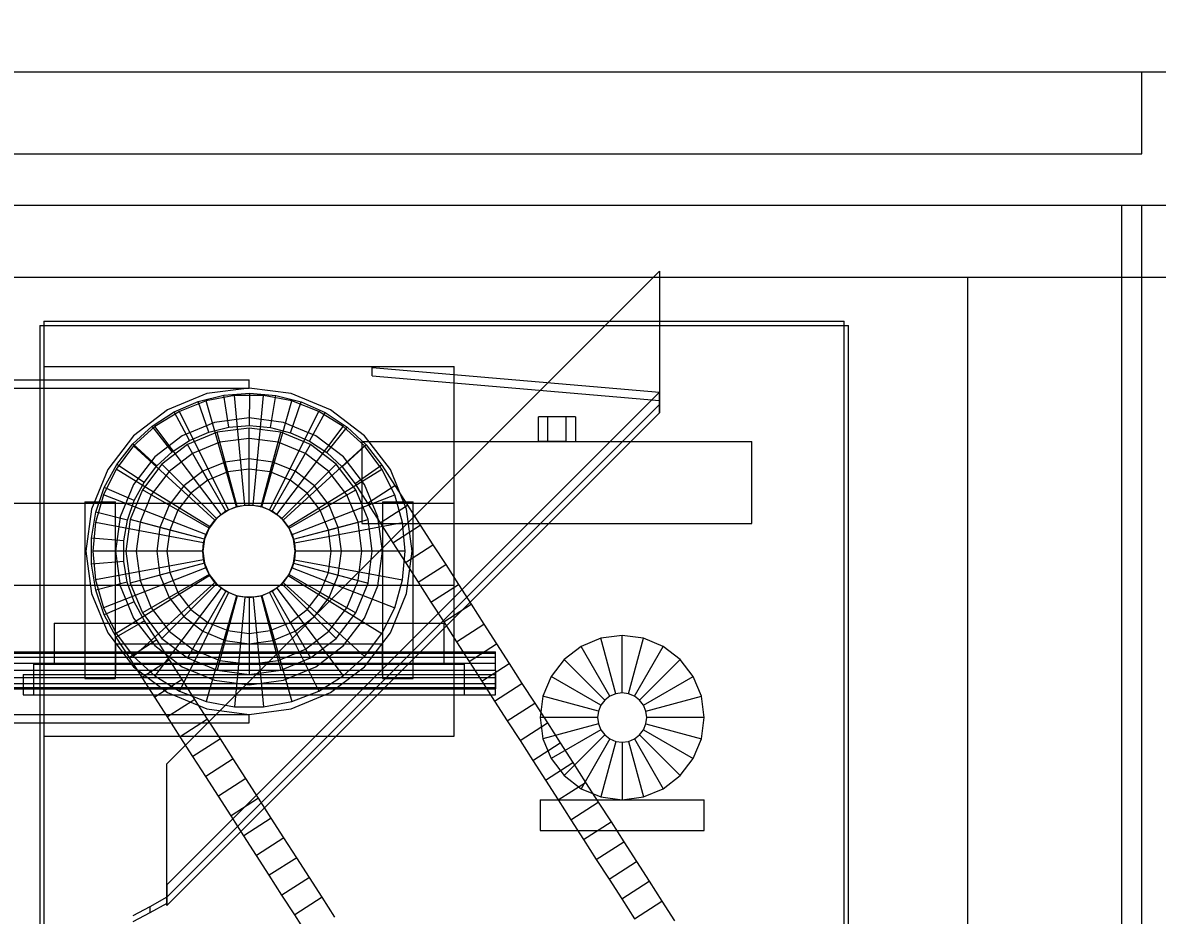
# Model space of a CAD drawing. Header units: millimetres. Extents: x -191664 to 191490, y -197311 to 10263.
# Drawn here: x 20544 to 21097, y -123611 to -123176 of the extents above; entities that cross this region are included whole.
import ezdxf

# ---------------------------------------------------------------- set-up
doc = ezdxf.new("R2010")
doc.units = ezdxf.units.MM
doc.layers.add('DET_secador_lateral', color=7, linetype='Continuous', lineweight=0)
doc.layers.add('R15_COTAS_TRANSPORTE_P', color=1, linetype='Continuous', lineweight=0)
doc.dimstyles.new('PLANTA_20', dxfattribs={"dimtxt": 50, "dimasz": 30, "dimexe": 30, "dimexo": 16, "dimgap": 20, "dimtad": 1, "dimtih": 1, "dimtoh": 1, "dimdec": 1, "dimzin": 0, "dimdsep": 46, "dimcen": 0.09, "dimadec": 0, "dimazin": 0, "dimtfac": 1, "dimtdec": 4, "dimtofl": 0, "dimtmove": 0, "dimatfit": 3, "dimfxl": 1, "dimtolj": 1, "dimtzin": 0, "dimarcsym": 0})

# ---------------------------------------------------------------- blocks, each defined once
blk = doc.blocks.new('*D133')
at = {"layer": 'Defpoints', "color": 0, "transparency": 16777216}
for p in [(439.69, -194147.98), (217.89, -194406.09), (-500, -194490), (-500, -194490), (500, -194490)]:
    blk.add_point(p, dxfattribs=at)
at = {"layer": 'R15_COTAS_TRANSPORTE_P', "color": 0, "lineweight": -2, "transparency": 16777216}
blk.add_arc((-500, -194490), 722.77, 2.37834, 17.62166, dxfattribs=at)
at = {"layer": 'R15_COTAS_TRANSPORTE_P', "color": 0, "transparency": 16777216}
for points in [[(184.12, -194272.81), (193.59, -194269.58), (179.18, -194242.8)], [(227.15, -194459.9), (217.15, -194460.11), (222.77, -194490)]]:
    blk.add_solid(points, dxfattribs=at)

msp = doc.modelspace()

# ---------------------------------------------------------------- linework, layer by layer
at = {"layer": 'DET_secador_lateral', "color": 251, "true_color": 0x536a64}
for p, q in [((1104.71, -123200), (21104.71, -123200)), ((1104.71, -123300), (21104.71, -123300)), ((21004.71, -123300), (21104.71, -123300)), ((21004.71, -123300), (21004.71, -125550))]:
    msp.add_line(p, q, dxfattribs=at)
at = {"layer": 'DET_secador_lateral', "color": 9, "true_color": 0xb8c6c1}
for p, q in [((19453.05, -123200), (21089.71, -123200)), ((21089.71, -123240), (21089.71, -123200)), ((19453.05, -123240), (21089.71, -123240)), ((21079.71, -123265), (21104.71, -123265)), ((21079.71, -123265), (21079.71, -125025))]:
    msp.add_line(p, q, dxfattribs=at)
at = {"layer": 'DET_secador_lateral', "color": 254, "true_color": 0xd8e0dc}
for p in [(19453.05, -123265), (21089.71, -125535)]:
    msp.add_line(p, (21089.71, -123265), dxfattribs=at)
at = {"layer": 'DET_secador_lateral', "color": 253, "true_color": 0xa8b3b5}
for p, q in [((20614.71, -123537), (20854.71, -123297)), ((20854.71, -123297), (20854.71, -123366)), ((20714.71, -123344), (20854.71, -123356)), ((20714.71, -123348), (20714.71, -123344)), ((20714.71, -123348), (20854.71, -123360)), ((20854.71, -123356), (20854.71, -123360)), ((20854.71, -123362), (20614.71, -123602)), ((20854.71, -123366), (20854.71, -123362)), ((20854.71, -123366), (20614.71, -123606)), ((20614.71, -123606), (20614.71, -123537)), ((20614.71, -123602), (20614.71, -123606))]:
    msp.add_line(p, q, dxfattribs=at)
at = {"layer": 'DET_secador_lateral', "color": 55, "true_color": 0xb9a24b}
for p, q in [((20552.71, -123323.5), (20554.71, -123323.5)), ((20552.71, -123323.5), (20552.71, -123823.5)), ((20554.71, -123321.5), (20944.71, -123321.5)), ((20554.71, -123321.5), (20554.71, -123323.5)), ((20944.71, -123323.5), (20944.71, -123321.5)), ((20944.71, -123323.5), (20946.71, -123323.5)), ((20946.71, -123823.5), (20946.71, -123323.5))]:
    msp.add_line(p, q, dxfattribs=at)
at = {"layer": 'DET_secador_lateral', "color": 43, "true_color": 0xc7ad4e}
for p, q in [((20554.71, -123323.5), (20944.71, -123323.5)), ((20554.71, -123323.5), (20554.71, -123823.5)), ((20944.71, -123823.5), (20944.71, -123323.5))]:
    msp.add_line(p, q, dxfattribs=at)
at = {"layer": 'DET_secador_lateral', "color": 33, "true_color": 0xb7a252}
for p, q in [((20554.71, -123343.5), (20754.71, -123343.5)), ((20554.71, -123343.5), (20554.71, -123523.5)), ((20754.71, -123523.5), (20754.71, -123343.5)), ((20554.71, -123523.5), (20754.71, -123523.5))]:
    msp.add_line(p, q, dxfattribs=at)
at = {"layer": 'DET_secador_lateral', "color": 8, "true_color": 0x727f77}
for p, q in [((1554.71, -123350), (20654.71, -123350)), ((20654.71, -123354), (20654.71, -123350)), ((1554.71, -123354), (20654.71, -123354))]:
    msp.add_line(p, q, dxfattribs=at)
at = {"layer": 'DET_secador_lateral', "color": 254, "true_color": 0xd2d7cc}
for p, q in [((20854.71, -123356), (20614.71, -123596)), ((20854.71, -123362), (20854.71, -123356)), ((20614.71, -123596), (20614.71, -123602))]:
    msp.add_line(p, q, dxfattribs=at)
at = {"layer": 'DET_secador_lateral', "color": 253, "true_color": 0xa4b0b5}
for p, q in [((20634.14, -123356.71), (20614.96, -123364.65)), ((20654.71, -123354), (20634.14, -123356.71)), ((20675.29, -123356.71), (20654.71, -123354)), ((20694.46, -123364.65), (20675.29, -123356.71)), ((20614.96, -123364.65), (20598.5, -123377.29)), ((20710.93, -123377.29), (20694.46, -123364.65)), ((20598.5, -123377.29), (20585.86, -123393.75)), ((20654.71, -123378.5), (20640.48, -123380.37)), ((20668.95, -123380.37), (20654.71, -123378.5)), ((20723.56, -123393.75), (20710.93, -123377.29)), ((20640.48, -123380.37), (20627.21, -123385.87)), ((20682.21, -123385.87), (20668.95, -123380.37)), ((20627.21, -123385.87), (20615.82, -123394.61)), ((20693.6, -123394.61), (20682.21, -123385.87)), ((20585.86, -123393.75), (20577.92, -123412.92)), ((20615.82, -123394.61), (20607.08, -123406)), ((20644.36, -123394.86), (20634.71, -123398.86)), ((20654.71, -123393.5), (20644.36, -123394.86)), ((20665.06, -123394.86), (20654.71, -123393.5)), ((20674.71, -123398.86), (20665.06, -123394.86)), ((20702.34, -123406), (20693.6, -123394.61)), ((20731.5, -123412.92), (20723.56, -123393.75)), ((20634.71, -123398.86), (20626.43, -123405.22)), ((20683, -123405.22), (20674.71, -123398.86)), ((20607.08, -123406), (20601.59, -123419.26)), ((20626.43, -123405.22), (20620.07, -123413.5)), ((20689.35, -123413.5), (20683, -123405.22)), ((20707.84, -123419.26), (20702.34, -123406)), ((20577.92, -123412.92), (20575.21, -123433.5)), ((20734.21, -123433.5), (20731.5, -123412.92)), ((20620.07, -123413.5), (20616.08, -123423.15)), ((20693.35, -123423.15), (20689.35, -123413.5)), ((20601.59, -123419.26), (20599.71, -123433.5)), ((20616.08, -123423.15), (20614.71, -123433.5)), ((20694.71, -123433.5), (20693.35, -123423.15)), ((20709.71, -123433.5), (20707.84, -123419.26)), ((20575.21, -123433.5), (20577.92, -123454.08)), ((20599.71, -123433.5), (20601.59, -123447.74)), ((20614.71, -123433.5), (20616.08, -123443.85)), ((20693.35, -123443.85), (20694.71, -123433.5)), ((20707.84, -123447.74), (20709.71, -123433.5)), ((20731.5, -123454.08), (20734.21, -123433.5)), ((20616.08, -123443.85), (20620.07, -123453.5)), ((20689.35, -123453.5), (20693.35, -123443.85)), ((20601.59, -123447.74), (20607.08, -123461)), ((20702.34, -123461), (20707.84, -123447.74)), ((20577.92, -123454.08), (20585.86, -123473.25)), ((20620.07, -123453.5), (20626.43, -123461.78)), ((20683, -123461.78), (20689.35, -123453.5)), ((20723.56, -123473.25), (20731.5, -123454.08)), ((20607.08, -123461), (20615.82, -123472.39)), ((20626.43, -123461.78), (20634.71, -123468.14)), ((20674.71, -123468.14), (20683, -123461.78)), ((20693.6, -123472.39), (20702.34, -123461)), ((20634.71, -123468.14), (20644.36, -123472.14)), ((20665.06, -123472.14), (20674.71, -123468.14)), ((20585.86, -123473.25), (20598.5, -123489.71)), ((20615.82, -123472.39), (20627.21, -123481.13)), ((20644.36, -123472.14), (20654.71, -123473.5)), ((20654.71, -123473.5), (20665.06, -123472.14)), ((20682.21, -123481.13), (20693.6, -123472.39)), ((20710.93, -123489.71), (20723.56, -123473.25)), ((20627.21, -123481.13), (20640.48, -123486.63)), ((20668.95, -123486.63), (20682.21, -123481.13)), ((20598.5, -123489.71), (20614.96, -123502.35)), ((20640.48, -123486.63), (20654.71, -123488.5)), ((20654.71, -123488.5), (20668.95, -123486.63)), ((20694.46, -123502.35), (20710.93, -123489.71)), ((20614.96, -123502.35), (20634.14, -123510.29)), ((20675.29, -123510.29), (20694.46, -123502.35)), ((20634.14, -123510.29), (20654.71, -123513)), ((20654.71, -123513), (20675.29, -123510.29))]:
    msp.add_line(p, q, dxfattribs=at)
at = {"layer": 'DET_secador_lateral', "color": 8, "true_color": 0x657a85}
for p, q in [((20629.97, -123360.52), (20642.36, -123357.44)), ((20642.36, -123357.44), (20655.08, -123356.45)), ((20644.9, -123373.12), (20642.36, -123357.44)), ((20655, -123372.32), (20655.08, -123356.45)), ((20655.08, -123356.45), (20667.79, -123357.56)), ((20665.09, -123373.21), (20667.79, -123357.56)), ((20667.79, -123357.56), (20680.14, -123360.76)), ((20618.27, -123365.61), (20629.97, -123360.52)), ((20635.07, -123375.56), (20629.97, -123360.52)), ((20674.9, -123375.75), (20680.14, -123360.76)), ((20680.14, -123360.76), (20691.8, -123365.96)), ((20607.57, -123372.55), (20618.27, -123365.61)), ((20625.78, -123379.6), (20618.27, -123365.61)), ((20684.15, -123379.88), (20691.8, -123365.96)), ((20691.8, -123365.96), (20702.44, -123373)), ((20598.15, -123381.17), (20607.57, -123372.55)), ((20617.28, -123385.11), (20607.57, -123372.55)), ((20635.07, -123375.56), (20644.9, -123373.12)), ((20644.9, -123373.12), (20655, -123372.32)), ((20655, -123372.32), (20665.09, -123373.21)), ((20665.09, -123373.21), (20674.9, -123375.75)), ((20692.6, -123385.47), (20702.44, -123373)), ((20702.44, -123373), (20711.76, -123381.71)), ((20617.28, -123385.11), (20625.78, -123379.6)), ((20625.78, -123379.6), (20635.07, -123375.56)), ((20674.9, -123375.75), (20684.15, -123379.88)), ((20684.15, -123379.88), (20692.6, -123385.47)), ((20590.29, -123391.22), (20598.15, -123381.17)), ((20609.81, -123391.95), (20598.15, -123381.17)), ((20609.81, -123391.95), (20617.28, -123385.11)), ((20692.6, -123385.47), (20700.01, -123392.38)), ((20700.01, -123392.38), (20711.76, -123381.71)), ((20711.76, -123381.71), (20719.35, -123391.56)), ((20584.2, -123402.43), (20590.29, -123391.22)), ((20603.57, -123399.93), (20590.29, -123391.22)), ((20603.57, -123399.93), (20609.81, -123391.95)), ((20700.01, -123392.38), (20706.36, -123400.69)), ((20719.35, -123391.56), (20706.36, -123400.69)), ((20719.35, -123391.56), (20725.73, -123401.47)), ((20598.73, -123408.83), (20603.57, -123399.93)), ((20706.36, -123400.69), (20712.37, -123410.06)), ((20712.37, -123410.06), (20725.73, -123401.47)), ((20725.73, -123401.47), (20731.92, -123411.11)), ((20580.04, -123414.49), (20584.2, -123402.43)), ((20598.73, -123408.83), (20584.2, -123402.43)), ((20595.43, -123418.41), (20598.73, -123408.83)), ((20712.37, -123410.06), (20718.56, -123419.7)), ((20718.56, -123419.7), (20731.92, -123411.11)), ((20731.92, -123411.11), (20738.12, -123420.75)), ((20577.92, -123427.07), (20580.04, -123414.49)), ((20595.43, -123418.41), (20580.04, -123414.49)), ((20593.75, -123428.4), (20595.43, -123418.41)), ((20718.56, -123419.7), (20724.76, -123429.33)), ((20724.76, -123429.33), (20738.12, -123420.75)), ((20738.12, -123420.75), (20744.31, -123430.39)), ((20577.92, -123439.83), (20577.92, -123427.07)), ((20593.75, -123428.4), (20577.92, -123427.07)), ((20593.74, -123438.53), (20593.75, -123428.4)), ((20724.76, -123429.33), (20730.96, -123438.97)), ((20730.96, -123438.97), (20744.31, -123430.39)), ((20744.31, -123430.39), (20750.51, -123440.02)), ((20593.74, -123438.53), (20577.92, -123439.83)), ((20580.02, -123452.42), (20577.92, -123439.83)), ((20595.41, -123448.52), (20593.74, -123438.53)), ((20730.96, -123438.97), (20737.15, -123448.61)), ((20737.15, -123448.61), (20750.51, -123440.02)), ((20750.51, -123440.02), (20756.71, -123449.66)), ((20595.41, -123448.52), (20580.02, -123452.42)), ((20598.7, -123458.1), (20595.41, -123448.52)), ((20737.15, -123448.61), (20743.35, -123458.25)), ((20743.35, -123458.25), (20756.71, -123449.66)), ((20756.71, -123449.66), (20762.9, -123459.3)), ((20584.16, -123464.49), (20580.02, -123452.42)), ((20598.7, -123458.1), (20584.16, -123464.49)), ((20603.72, -123467.32), (20598.7, -123458.1)), ((20743.35, -123458.25), (20749.55, -123467.89)), ((20749.55, -123467.89), (20762.9, -123459.3)), ((20762.9, -123459.3), (20769.1, -123468.94)), ((20590.05, -123475.4), (20584.16, -123464.49)), ((20603.72, -123467.32), (20590.05, -123475.4)), ((20609.76, -123476.7), (20603.72, -123467.32)), ((20749.55, -123467.89), (20755.74, -123477.53)), ((20755.74, -123477.53), (20769.1, -123468.94)), ((20769.1, -123468.94), (20775.3, -123478.58)), ((20596.4, -123485.29), (20590.05, -123475.4)), ((20609.76, -123476.7), (20596.4, -123485.29)), ((20615.96, -123486.34), (20609.76, -123476.7)), ((20755.74, -123477.53), (20761.94, -123487.17)), ((20761.94, -123487.17), (20775.3, -123478.58)), ((20775.3, -123478.58), (20781.49, -123488.22)), ((20602.6, -123494.93), (20596.4, -123485.29)), ((20615.96, -123486.34), (20602.6, -123494.93)), ((20622.15, -123495.98), (20615.96, -123486.34)), ((20761.94, -123487.17), (20768.13, -123496.8)), ((20768.13, -123496.8), (20781.49, -123488.22)), ((20781.49, -123488.22), (20787.69, -123497.86)), ((20608.79, -123504.57), (20602.6, -123494.93)), ((20622.15, -123495.98), (20608.79, -123504.57)), ((20628.35, -123505.62), (20622.15, -123495.98)), ((20768.13, -123496.8), (20774.33, -123506.44)), ((20774.33, -123506.44), (20787.69, -123497.86)), ((20787.69, -123497.86), (20793.88, -123507.49)), ((20614.99, -123514.21), (20608.79, -123504.57)), ((20628.35, -123505.62), (20614.99, -123514.21)), ((20634.54, -123515.26), (20628.35, -123505.62)), ((20774.33, -123506.44), (20780.53, -123516.08)), ((20780.53, -123516.08), (20793.88, -123507.49)), ((20793.88, -123507.49), (20800.08, -123517.13)), ((20621.19, -123523.84), (20614.99, -123514.21)), ((20634.54, -123515.26), (20621.19, -123523.84)), ((20640.74, -123524.9), (20634.54, -123515.26)), ((20780.53, -123516.08), (20786.72, -123525.72)), ((20786.72, -123525.72), (20800.08, -123517.13)), ((20800.08, -123517.13), (20806.28, -123526.77)), ((20627.38, -123533.48), (20621.19, -123523.84)), ((20640.74, -123524.9), (20627.38, -123533.48)), ((20646.94, -123534.53), (20640.74, -123524.9)), ((20786.72, -123525.72), (20792.92, -123535.36)), ((20792.92, -123535.36), (20806.28, -123526.77)), ((20806.28, -123526.77), (20812.47, -123536.41)), ((20633.58, -123543.12), (20627.38, -123533.48)), ((20646.94, -123534.53), (20633.58, -123543.12)), ((20653.13, -123544.17), (20646.94, -123534.53)), ((20792.92, -123535.36), (20799.11, -123545)), ((20799.11, -123545), (20812.47, -123536.41)), ((20812.47, -123536.41), (20818.67, -123546.05)), ((20639.77, -123552.76), (20633.58, -123543.12)), ((20653.13, -123544.17), (20639.77, -123552.76)), ((20659.33, -123553.81), (20653.13, -123544.17)), ((20799.11, -123545), (20805.31, -123554.63)), ((20805.31, -123554.63), (20818.67, -123546.05)), ((20818.67, -123546.05), (20824.86, -123555.69)), ((20645.97, -123562.4), (20639.77, -123552.76)), ((20659.33, -123553.81), (20645.97, -123562.4)), ((20665.52, -123563.45), (20659.33, -123553.81)), ((20805.31, -123554.63), (20811.51, -123564.27)), ((20811.51, -123564.27), (20824.86, -123555.69)), ((20824.86, -123555.69), (20831.06, -123565.32)), ((20652.17, -123572.04), (20645.97, -123562.4)), ((20665.52, -123563.45), (20652.17, -123572.04)), ((20671.72, -123573.09), (20665.52, -123563.45)), ((20811.51, -123564.27), (20817.7, -123573.91)), ((20817.7, -123573.91), (20831.06, -123565.32)), ((20831.06, -123565.32), (20837.26, -123574.96)), ((20658.36, -123581.68), (20652.17, -123572.04)), ((20671.72, -123573.09), (20658.36, -123581.68)), ((20677.92, -123582.73), (20671.72, -123573.09)), ((20817.7, -123573.91), (20823.9, -123583.55)), ((20823.9, -123583.55), (20837.26, -123574.96)), ((20837.26, -123574.96), (20843.45, -123584.6)), ((20664.56, -123591.31), (20658.36, -123581.68)), ((20677.92, -123582.73), (20664.56, -123591.31)), ((20684.11, -123592.37), (20677.92, -123582.73)), ((20823.9, -123583.55), (20830.1, -123593.19)), ((20830.1, -123593.19), (20843.45, -123584.6)), ((20843.45, -123584.6), (20849.65, -123594.24)), ((20670.76, -123600.95), (20664.56, -123591.31)), ((20684.11, -123592.37), (20670.76, -123600.95)), ((20690.31, -123602), (20684.11, -123592.37)), ((20830.1, -123593.19), (20836.29, -123602.83)), ((20836.29, -123602.83), (20849.65, -123594.24)), ((20849.65, -123594.24), (20855.85, -123603.88)), ((20676.95, -123610.59), (20670.76, -123600.95)), ((20690.31, -123602), (20676.95, -123610.59)), ((20696.51, -123611.64), (20690.31, -123602)), ((20836.29, -123602.83), (20842.49, -123612.47)), ((20842.49, -123612.47), (20855.85, -123603.88)), ((20855.85, -123603.88), (20862.04, -123613.52)), ((20683.15, -123620.23), (20676.95, -123610.59))]:
    msp.add_line(p, q, dxfattribs=at)
at = {"layer": 'DET_secador_lateral', "color": 252, "true_color": 0x8ba19a}
for p, q in [((20647.69, -123357.71), (20633.88, -123360.29)), ((20661.74, -123357.71), (20647.69, -123357.71)), ((20652.64, -123411.1), (20647.69, -123357.71)), ((20656.79, -123411.1), (20661.74, -123357.71)), ((20675.54, -123360.29), (20661.74, -123357.71)), ((20633.88, -123360.29), (20620.78, -123365.36)), ((20648.55, -123411.86), (20633.88, -123360.29)), ((20660.87, -123411.86), (20675.54, -123360.29)), ((20688.64, -123365.36), (20675.54, -123360.29)), ((20620.78, -123365.36), (20608.84, -123372.76)), ((20644.68, -123413.36), (20620.78, -123365.36)), ((20664.74, -123413.36), (20688.64, -123365.36)), ((20700.58, -123372.76), (20688.64, -123365.36)), ((20608.84, -123372.76), (20598.46, -123382.22)), ((20641.15, -123415.54), (20608.84, -123372.76)), ((20654.71, -123373.5), (20639.18, -123375.54)), ((20670.24, -123375.54), (20654.71, -123373.5)), ((20654.71, -123393.5), (20654.71, -123373.5)), ((20654.71, -123411), (20654.71, -123373.5)), ((20668.27, -123415.54), (20700.58, -123372.76)), ((20710.96, -123382.22), (20700.58, -123372.76)), ((20639.18, -123375.54), (20624.71, -123381.54)), ((20644.36, -123394.86), (20639.18, -123375.54)), ((20648.89, -123411.77), (20639.18, -123375.54)), ((20660.54, -123411.77), (20670.24, -123375.54)), ((20665.06, -123394.86), (20670.24, -123375.54)), ((20684.71, -123381.54), (20670.24, -123375.54)), ((20598.46, -123382.22), (20590, -123393.43)), ((20638.08, -123418.34), (20598.46, -123382.22)), ((20624.71, -123381.54), (20612.29, -123391.07)), ((20634.71, -123398.86), (20624.71, -123381.54)), ((20643.46, -123414.01), (20624.71, -123381.54)), ((20665.96, -123414.01), (20684.71, -123381.54)), ((20671.34, -123418.34), (20710.96, -123382.22)), ((20674.71, -123398.86), (20684.71, -123381.54)), ((20697.14, -123391.07), (20684.71, -123381.54)), ((20719.43, -123393.43), (20710.96, -123382.22)), ((20643.07, -123390.03), (20632.21, -123394.53)), ((20654.71, -123388.5), (20643.07, -123390.03)), ((20648.89, -123411.77), (20643.07, -123390.03)), ((20666.36, -123390.03), (20654.71, -123388.5)), ((20654.71, -123411), (20654.71, -123388.5)), ((20660.54, -123411.77), (20666.36, -123390.03)), ((20677.21, -123394.53), (20666.36, -123390.03)), ((20590, -123393.43), (20583.74, -123406)), ((20635.58, -123421.66), (20590, -123393.43)), ((20612.29, -123391.07), (20602.75, -123403.5)), ((20626.43, -123405.22), (20612.29, -123391.07)), ((20638.8, -123417.59), (20612.29, -123391.07)), ((20632.21, -123394.53), (20622.89, -123401.68)), ((20643.46, -123414.01), (20632.21, -123394.53)), ((20665.96, -123414.01), (20677.21, -123394.53)), ((20670.62, -123417.59), (20697.14, -123391.07)), ((20673.84, -123421.66), (20719.43, -123393.43)), ((20686.53, -123401.68), (20677.21, -123394.53)), ((20683, -123405.22), (20697.14, -123391.07)), ((20706.67, -123403.5), (20697.14, -123391.07)), ((20725.69, -123406), (20719.43, -123393.43)), ((20622.89, -123401.68), (20615.74, -123411)), ((20638.8, -123417.59), (20622.89, -123401.68)), ((20670.62, -123417.59), (20686.53, -123401.68)), ((20693.68, -123411), (20686.53, -123401.68)), ((20583.74, -123406), (20579.89, -123419.51)), ((20633.73, -123425.37), (20583.74, -123406)), ((20602.75, -123403.5), (20596.76, -123417.97)), ((20620.07, -123413.5), (20602.75, -123403.5)), ((20635.23, -123422.25), (20602.75, -123403.5)), ((20674.2, -123422.25), (20706.67, -123403.5)), ((20675.69, -123425.37), (20725.69, -123406)), ((20689.35, -123413.5), (20706.67, -123403.5)), ((20712.67, -123417.97), (20706.67, -123403.5)), ((20729.53, -123419.51), (20725.69, -123406)), ((20615.74, -123411), (20611.25, -123421.85)), ((20635.23, -123422.25), (20615.74, -123411)), ((20644.68, -123413.36), (20648.55, -123411.86)), ((20648.55, -123411.86), (20652.64, -123411.1)), ((20652.64, -123411.1), (20656.79, -123411.1)), ((20656.79, -123411.1), (20660.87, -123411.86)), ((20660.87, -123411.86), (20664.74, -123413.36)), ((20674.2, -123422.25), (20693.68, -123411)), ((20698.18, -123421.85), (20693.68, -123411)), ((20596.76, -123417.97), (20594.71, -123433.5)), ((20616.08, -123423.15), (20596.76, -123417.97)), ((20632.98, -123427.68), (20596.76, -123417.97)), ((20635.58, -123421.66), (20638.08, -123418.34)), ((20638.08, -123418.34), (20641.15, -123415.54)), ((20641.15, -123415.54), (20644.68, -123413.36)), ((20664.74, -123413.36), (20668.27, -123415.54)), ((20668.27, -123415.54), (20671.34, -123418.34)), ((20671.34, -123418.34), (20673.84, -123421.66)), ((20676.45, -123427.68), (20712.67, -123417.97)), ((20693.35, -123423.15), (20712.67, -123417.97)), ((20714.71, -123433.5), (20712.67, -123417.97)), ((20579.89, -123419.51), (20578.6, -123433.5)), ((20632.6, -123429.37), (20579.89, -123419.51)), ((20611.25, -123421.85), (20609.71, -123433.5)), ((20632.98, -123427.68), (20611.25, -123421.85)), ((20633.73, -123425.37), (20635.58, -123421.66)), ((20673.84, -123421.66), (20675.69, -123425.37)), ((20676.45, -123427.68), (20698.18, -123421.85)), ((20676.83, -123429.37), (20729.53, -123419.51)), ((20699.71, -123433.5), (20698.18, -123421.85)), ((20730.83, -123433.5), (20729.53, -123419.51)), ((20632.21, -123433.5), (20632.6, -123429.37)), ((20632.6, -123429.37), (20633.73, -123425.37)), ((20675.69, -123425.37), (20676.83, -123429.37)), ((20676.83, -123429.37), (20677.21, -123433.5)), ((20632.21, -123433.5), (20578.6, -123433.5)), ((20578.6, -123433.5), (20579.89, -123447.49)), ((20614.71, -123433.5), (20594.71, -123433.5)), ((20594.71, -123433.5), (20596.76, -123449.03)), ((20632.21, -123433.5), (20594.71, -123433.5)), ((20632.21, -123433.5), (20609.71, -123433.5)), ((20609.71, -123433.5), (20611.25, -123445.15)), ((20632.6, -123437.63), (20632.21, -123433.5)), ((20677.21, -123433.5), (20676.83, -123437.63)), ((20714.71, -123433.5), (20677.21, -123433.5)), ((20699.71, -123433.5), (20677.21, -123433.5)), ((20730.83, -123433.5), (20677.21, -123433.5)), ((20714.71, -123433.5), (20694.71, -123433.5)), ((20698.18, -123445.15), (20699.71, -123433.5)), ((20712.67, -123449.03), (20714.71, -123433.5)), ((20729.53, -123447.49), (20730.83, -123433.5)), ((20632.6, -123437.63), (20579.89, -123447.49)), ((20632.98, -123439.32), (20596.76, -123449.03)), ((20632.98, -123439.32), (20611.25, -123445.15)), ((20633.73, -123441.63), (20632.6, -123437.63)), ((20676.83, -123437.63), (20675.69, -123441.63)), ((20676.45, -123439.32), (20712.67, -123449.03)), ((20676.45, -123439.32), (20698.18, -123445.15)), ((20676.83, -123437.63), (20729.53, -123447.49)), ((20633.73, -123441.63), (20583.74, -123461)), ((20635.58, -123445.34), (20590, -123473.57)), ((20616.08, -123443.85), (20596.76, -123449.03)), ((20635.23, -123444.75), (20602.75, -123463.5)), ((20611.25, -123445.15), (20615.74, -123456)), ((20635.23, -123444.75), (20615.74, -123456)), ((20635.58, -123445.34), (20633.73, -123441.63)), ((20638.08, -123448.66), (20635.58, -123445.34)), ((20673.84, -123445.34), (20671.34, -123448.66)), ((20675.69, -123441.63), (20673.84, -123445.34)), ((20673.84, -123445.34), (20719.43, -123473.57)), ((20674.2, -123444.75), (20706.67, -123463.5)), ((20674.2, -123444.75), (20693.68, -123456)), ((20675.69, -123441.63), (20725.69, -123461)), ((20693.35, -123443.85), (20712.67, -123449.03)), ((20693.68, -123456), (20698.18, -123445.15)), ((20579.89, -123447.49), (20583.74, -123461)), ((20596.76, -123449.03), (20602.75, -123463.5)), ((20638.08, -123448.66), (20598.46, -123484.78)), ((20641.15, -123451.46), (20608.84, -123494.24)), ((20638.8, -123449.41), (20612.29, -123475.93)), ((20638.8, -123449.41), (20622.89, -123465.32)), ((20641.15, -123451.46), (20638.08, -123448.66)), ((20644.68, -123453.64), (20641.15, -123451.46)), ((20668.27, -123451.46), (20664.74, -123453.64)), ((20671.34, -123448.66), (20668.27, -123451.46)), ((20668.27, -123451.46), (20700.58, -123494.24)), ((20670.62, -123449.41), (20697.14, -123475.93)), ((20670.62, -123449.41), (20686.53, -123465.32)), ((20671.34, -123448.66), (20710.96, -123484.78)), ((20706.67, -123463.5), (20712.67, -123449.03)), ((20725.69, -123461), (20729.53, -123447.49)), ((20620.07, -123453.5), (20602.75, -123463.5)), ((20615.74, -123456), (20622.89, -123465.32)), ((20644.68, -123453.64), (20620.78, -123501.64)), ((20643.46, -123452.99), (20624.71, -123485.46)), ((20643.46, -123452.99), (20632.21, -123472.47)), ((20648.55, -123455.14), (20633.88, -123506.71)), ((20648.89, -123455.23), (20639.18, -123491.46)), ((20648.89, -123455.23), (20643.07, -123476.97)), ((20648.55, -123455.14), (20644.68, -123453.64)), ((20652.64, -123455.9), (20647.69, -123509.29)), ((20652.64, -123455.9), (20648.55, -123455.14)), ((20656.79, -123455.9), (20652.64, -123455.9)), ((20654.71, -123456), (20654.71, -123493.5)), ((20654.71, -123456), (20654.71, -123478.5)), ((20660.87, -123455.14), (20656.79, -123455.9)), ((20656.79, -123455.9), (20661.74, -123509.29)), ((20660.54, -123455.23), (20670.24, -123491.46)), ((20660.54, -123455.23), (20666.36, -123476.97)), ((20664.74, -123453.64), (20660.87, -123455.14)), ((20660.87, -123455.14), (20675.54, -123506.71)), ((20664.74, -123453.64), (20688.64, -123501.64)), ((20665.96, -123452.99), (20684.71, -123485.46)), ((20665.96, -123452.99), (20677.21, -123472.47)), ((20686.53, -123465.32), (20693.68, -123456)), ((20689.35, -123453.5), (20706.67, -123463.5)), ((20583.74, -123461), (20590, -123473.57)), ((20626.43, -123461.78), (20612.29, -123475.93)), ((20683, -123461.78), (20697.14, -123475.93)), ((20719.43, -123473.57), (20725.69, -123461)), ((20602.75, -123463.5), (20612.29, -123475.93)), ((20622.89, -123465.32), (20632.21, -123472.47)), ((20634.71, -123468.14), (20624.71, -123485.46)), ((20674.71, -123468.14), (20684.71, -123485.46)), ((20677.21, -123472.47), (20686.53, -123465.32)), ((20697.14, -123475.93), (20706.67, -123463.5)), ((20590, -123473.57), (20598.46, -123484.78)), ((20632.21, -123472.47), (20643.07, -123476.97)), ((20644.36, -123472.14), (20639.18, -123491.46)), ((20654.71, -123473.5), (20654.71, -123493.5)), ((20665.06, -123472.14), (20670.24, -123491.46)), ((20666.36, -123476.97), (20677.21, -123472.47)), ((20710.96, -123484.78), (20719.43, -123473.57)), ((20612.29, -123475.93), (20624.71, -123485.46)), ((20643.07, -123476.97), (20654.71, -123478.5)), ((20654.71, -123478.5), (20666.36, -123476.97)), ((20684.71, -123485.46), (20697.14, -123475.93)), ((20826.15, -123475.86), (20816.5, -123479.85)), ((20836.5, -123474.49), (20826.15, -123475.86)), ((20833.39, -123502.9), (20826.15, -123475.86)), ((20846.85, -123475.86), (20836.5, -123474.49)), ((20836.5, -123502.49), (20836.5, -123474.49)), ((20839.6, -123502.9), (20846.85, -123475.86)), ((20856.5, -123479.85), (20846.85, -123475.86)), ((20598.46, -123484.78), (20608.84, -123494.24)), ((20700.58, -123494.24), (20710.96, -123484.78)), ((20816.5, -123479.85), (20808.21, -123486.21)), ((20830.5, -123504.1), (20816.5, -123479.85)), ((20842.5, -123504.1), (20856.5, -123479.85)), ((20864.78, -123486.21), (20856.5, -123479.85)), ((20624.71, -123485.46), (20639.18, -123491.46)), ((20670.24, -123491.46), (20684.71, -123485.46)), ((20808.21, -123486.21), (20801.86, -123494.49)), ((20828.01, -123506.01), (20808.21, -123486.21)), ((20844.98, -123506.01), (20864.78, -123486.21)), ((20871.14, -123494.49), (20864.78, -123486.21)), ((20608.84, -123494.24), (20620.78, -123501.64)), ((20639.18, -123491.46), (20654.71, -123493.5)), ((20654.71, -123493.5), (20670.24, -123491.46)), ((20688.64, -123501.64), (20700.58, -123494.24)), ((20801.86, -123494.49), (20797.86, -123504.14)), ((20826.11, -123508.49), (20801.86, -123494.49)), ((20846.89, -123508.49), (20871.14, -123494.49)), ((20875.14, -123504.14), (20871.14, -123494.49)), ((20620.78, -123501.64), (20633.88, -123506.71)), ((20633.88, -123506.71), (20647.69, -123509.29)), ((20661.74, -123509.29), (20675.54, -123506.71)), ((20675.54, -123506.71), (20688.64, -123501.64)), ((20797.86, -123504.14), (20796.5, -123514.49)), ((20824.91, -123511.39), (20797.86, -123504.14)), ((20848.09, -123511.39), (20875.14, -123504.14)), ((20876.5, -123514.49), (20875.14, -123504.14)), ((20647.69, -123509.29), (20661.74, -123509.29)), ((20824.5, -123514.49), (20796.5, -123514.49)), ((20796.5, -123514.49), (20797.86, -123524.85)), ((20824.91, -123517.6), (20797.86, -123524.85)), ((20848.09, -123517.6), (20875.14, -123524.85)), ((20876.5, -123514.49), (20848.5, -123514.49)), ((20875.14, -123524.85), (20876.5, -123514.49)), ((20826.11, -123520.49), (20801.86, -123534.49)), ((20828.01, -123522.98), (20808.21, -123542.78)), ((20844.98, -123522.98), (20864.78, -123542.78)), ((20846.89, -123520.49), (20871.14, -123534.49)), ((20797.86, -123524.85), (20801.86, -123534.49)), ((20830.5, -123524.89), (20816.5, -123549.14)), ((20833.39, -123526.09), (20826.15, -123553.13)), ((20836.5, -123526.49), (20836.5, -123554.49)), ((20839.6, -123526.09), (20846.85, -123553.13)), ((20842.5, -123524.89), (20856.5, -123549.14)), ((20871.14, -123534.49), (20875.14, -123524.85)), ((20801.86, -123534.49), (20808.21, -123542.78)), ((20864.78, -123542.78), (20871.14, -123534.49)), ((20808.21, -123542.78), (20816.5, -123549.14)), ((20856.5, -123549.14), (20864.78, -123542.78)), ((20816.5, -123549.14), (20826.15, -123553.13)), ((20846.85, -123553.13), (20856.5, -123549.14)), ((20826.15, -123553.13), (20836.5, -123554.49)), ((20836.5, -123554.49), (20846.85, -123553.13))]:
    msp.add_line(p, q, dxfattribs=at)
at = {"layer": 'DET_secador_lateral', "color": 55, "true_color": 0xb2a258}
for p, q in [((20654.71, -123368.5), (20637.89, -123370.71)), ((20671.54, -123370.71), (20654.71, -123368.5)), ((20637.89, -123370.71), (20622.21, -123377.21)), ((20687.21, -123377.21), (20671.54, -123370.71)), ((20622.21, -123377.21), (20608.75, -123387.54)), ((20700.67, -123387.54), (20687.21, -123377.21)), ((20608.75, -123387.54), (20598.42, -123401)), ((20711, -123401), (20700.67, -123387.54)), ((20598.42, -123401), (20591.93, -123416.68)), ((20717.5, -123416.68), (20711, -123401)), ((20591.93, -123416.68), (20589.71, -123433.5)), ((20719.71, -123433.5), (20717.5, -123416.68)), ((20589.71, -123433.5), (20591.93, -123450.32)), ((20717.5, -123450.32), (20719.71, -123433.5)), ((20591.93, -123450.32), (20598.42, -123466)), ((20711, -123466), (20717.5, -123450.32)), ((20598.42, -123466), (20608.75, -123479.46)), ((20700.67, -123479.46), (20711, -123466)), ((20608.75, -123479.46), (20622.21, -123489.79)), ((20687.21, -123489.79), (20700.67, -123479.46)), ((20622.21, -123489.79), (20637.89, -123496.29)), ((20671.54, -123496.29), (20687.21, -123489.79)), ((20637.89, -123496.29), (20654.71, -123498.5)), ((20654.71, -123498.5), (20671.54, -123496.29))]:
    msp.add_line(p, q, dxfattribs=at)
at = {"layer": 'DET_secador_lateral', "color": 43, "true_color": 0xe7bf45}
for p, q in [((20800.21, -123368), (20795.71, -123368)), ((20795.71, -123380), (20795.71, -123368)), ((20809.21, -123368), (20800.21, -123368)), ((20800.21, -123380), (20800.21, -123368)), ((20813.71, -123368), (20809.21, -123368)), ((20809.21, -123380), (20809.21, -123368)), ((20813.71, -123368), (20813.71, -123380)), ((20800.21, -123380), (20795.71, -123380)), ((20809.21, -123380), (20800.21, -123380)), ((20809.21, -123380), (20813.71, -123380))]:
    msp.add_line(p, q, dxfattribs=at)
at = {"layer": 'DET_secador_lateral', "color": 142, "true_color": 0x159eb4}
for p, q in [((20709.71, -123380), (20899.71, -123380)), ((20709.71, -123380), (20709.71, -123420)), ((20899.71, -123420), (20899.71, -123380)), ((20709.71, -123420), (20899.71, -123420))]:
    msp.add_line(p, q, dxfattribs=at)
at = {"layer": 'DET_secador_lateral', "color": 8, "true_color": 0x617680}
for p, q in [((1454.71, -123410), (20754.71, -123410)), ((20574.71, -123409.5), (20589.71, -123409.5)), ((20574.71, -123409.5), (20574.71, -123495.5)), ((20589.71, -123495.5), (20589.71, -123409.5)), ((20719.71, -123409.5), (20734.71, -123409.5)), ((20719.71, -123409.5), (20719.71, -123495.5)), ((20734.71, -123495.5), (20734.71, -123409.5)), ((20754.71, -123450), (20754.71, -123410)), ((1454.71, -123450), (20754.71, -123450)), ((20589.71, -123478.5), (20719.71, -123478.5)), ((20589.71, -123478.5), (20589.71, -123493.5)), ((20719.71, -123493.5), (20719.71, -123478.5)), ((20544.71, -123493.5), (20774.71, -123493.5)), ((20544.71, -123493.5), (20544.71, -123503.5)), ((20574.71, -123495.5), (20589.71, -123495.5)), ((20589.71, -123493.5), (20719.71, -123493.5)), ((20719.71, -123495.5), (20734.71, -123495.5)), ((20774.71, -123503.5), (20774.71, -123493.5)), ((20544.71, -123503.5), (20774.71, -123503.5))]:
    msp.add_line(p, q, dxfattribs=at)
at = {"layer": 'DET_secador_lateral', "color": 9, "true_color": 0xbcc6c9}
for p, q in [((20648.89, -123411.77), (20643.46, -123414.01)), ((20654.71, -123411), (20648.89, -123411.77)), ((20660.54, -123411.77), (20654.71, -123411)), ((20665.96, -123414.01), (20660.54, -123411.77)), ((20638.8, -123417.59), (20635.23, -123422.25)), ((20643.46, -123414.01), (20638.8, -123417.59)), ((20670.62, -123417.59), (20665.96, -123414.01)), ((20674.2, -123422.25), (20670.62, -123417.59)), ((20635.23, -123422.25), (20632.98, -123427.68)), ((20676.45, -123427.68), (20674.2, -123422.25)), ((20632.98, -123427.68), (20632.21, -123433.5)), ((20677.21, -123433.5), (20676.45, -123427.68)), ((20632.21, -123433.5), (20632.98, -123439.32)), ((20676.45, -123439.32), (20677.21, -123433.5)), ((20632.98, -123439.32), (20635.23, -123444.75)), ((20674.2, -123444.75), (20676.45, -123439.32)), ((20635.23, -123444.75), (20638.8, -123449.41)), ((20670.62, -123449.41), (20674.2, -123444.75)), ((20638.8, -123449.41), (20643.46, -123452.99)), ((20665.96, -123452.99), (20670.62, -123449.41)), ((20643.46, -123452.99), (20648.89, -123455.23)), ((20648.89, -123455.23), (20654.71, -123456)), ((20654.71, -123456), (20660.54, -123455.23)), ((20660.54, -123455.23), (20665.96, -123452.99))]:
    msp.add_line(p, q, dxfattribs=at)
at = {"layer": 'DET_secador_lateral', "color": 117, "true_color": 0x356c64}
for p, q in [((20559.71, -123468.5), (20749.71, -123468.5)), ((20559.71, -123468.5), (20559.71, -123488.5)), ((20749.71, -123488.5), (20749.71, -123468.5)), ((20559.71, -123488.5), (20749.71, -123488.5))]:
    msp.add_line(p, q, dxfattribs=at)
at = {"layer": 'DET_secador_lateral', "color": 9, "true_color": 0xb2bdc0}
for p, q in [((20524.71, -123482.5), (20774.71, -123482.5)), ((20524.71, -123483.19), (20774.71, -123483.19)), ((20774.71, -123483.19), (20774.71, -123482.5)), ((20774.71, -123485.14), (20774.71, -123483.19)), ((20524.71, -123485.14), (20774.71, -123485.14)), ((20524.71, -123488.06), (20774.71, -123488.06)), ((20774.71, -123488.06), (20774.71, -123485.14)), ((20774.71, -123491.5), (20774.71, -123488.06)), ((20774.71, -123491.5), (20524.71, -123491.5)), ((20524.71, -123494.94), (20774.71, -123494.94)), ((20774.71, -123491.5), (20774.71, -123494.94)), ((20774.71, -123494.94), (20774.71, -123497.86)), ((20524.71, -123497.86), (20774.71, -123497.86)), ((20524.71, -123499.81), (20774.71, -123499.81)), ((20524.71, -123500.5), (20774.71, -123500.5)), ((20774.71, -123497.86), (20774.71, -123499.81)), ((20774.71, -123499.81), (20774.71, -123500.5))]:
    msp.add_line(p, q, dxfattribs=at)
at = {"layer": 'DET_secador_lateral', "color": 253, "true_color": 0xa6b3ba}
for p, q in [((20549.71, -123488.5), (20759.71, -123488.5)), ((20549.71, -123488.5), (20549.71, -123503.5)), ((20759.71, -123503.5), (20759.71, -123488.5)), ((20549.71, -123503.5), (20759.71, -123503.5)), ((20796.5, -123554.49), (20876.5, -123554.49)), ((20796.5, -123554.49), (20796.5, -123569.49)), ((20876.5, -123569.49), (20876.5, -123554.49)), ((20796.5, -123569.49), (20876.5, -123569.49))]:
    msp.add_line(p, q, dxfattribs=at)
at = {"layer": 'DET_secador_lateral', "color": 253, "true_color": 0xabb8bc}
for p, q in [((20828.01, -123506.01), (20826.11, -123508.49)), ((20830.5, -123504.1), (20828.01, -123506.01)), ((20833.39, -123502.9), (20830.5, -123504.1)), ((20836.5, -123502.49), (20833.39, -123502.9)), ((20839.6, -123502.9), (20836.5, -123502.49)), ((20842.5, -123504.1), (20839.6, -123502.9)), ((20844.98, -123506.01), (20842.5, -123504.1)), ((20846.89, -123508.49), (20844.98, -123506.01)), ((20824.91, -123511.39), (20824.5, -123514.49)), ((20826.11, -123508.49), (20824.91, -123511.39)), ((20848.09, -123511.39), (20846.89, -123508.49)), ((20848.5, -123514.49), (20848.09, -123511.39)), ((20824.5, -123514.49), (20824.91, -123517.6)), ((20824.91, -123517.6), (20826.11, -123520.49)), ((20846.89, -123520.49), (20848.09, -123517.6)), ((20848.09, -123517.6), (20848.5, -123514.49)), ((20826.11, -123520.49), (20828.01, -123522.98)), ((20828.01, -123522.98), (20830.5, -123524.89)), ((20842.5, -123524.89), (20844.98, -123522.98)), ((20844.98, -123522.98), (20846.89, -123520.49)), ((20830.5, -123524.89), (20833.39, -123526.09)), ((20833.39, -123526.09), (20836.5, -123526.49)), ((20836.5, -123526.49), (20839.6, -123526.09)), ((20839.6, -123526.09), (20842.5, -123524.89))]:
    msp.add_line(p, q, dxfattribs=at)
at = {"layer": 'DET_secador_lateral', "color": 251, "true_color": 0x66766c}
for p, q in [((1554.71, -123513), (20654.71, -123513)), ((1554.71, -123517), (20654.71, -123517)), ((20654.71, -123517), (20654.71, -123513))]:
    msp.add_line(p, q, dxfattribs=at)
at = {"layer": 'DET_secador_lateral', "color": 9, "true_color": 0xc7cdbf}
for p, q in [((20614.71, -123602), (20606.38, -123606.66)), ((20614.71, -123605), (20606.38, -123609.66)), ((20614.71, -123605), (20614.71, -123602)), ((20606.38, -123606.66), (20598.05, -123611)), ((20606.38, -123609.66), (20598.05, -123614)), ((20606.38, -123606.66), (20606.38, -123609.66))]:
    msp.add_line(p, q, dxfattribs=at)

# ---------------------------------------------------------------- dimensions: what is measured, and where the dimension line sits
at = {"layer": 'R15_COTAS_TRANSPORTE_P'}
dim = msp.add_angular_dim_2l(base=(217.89, -194406.09), line1=((-500, -194490), (500, -194490)), line2=((-500, -194490), (439.69, -194147.98)), dimstyle='PLANTA_20', dxfattribs=at)
dim.commit()
dim.dimension.update_dxf_attribs({"geometry": '*D133', "text_midpoint": (191490.46, -33543.69)})

doc.saveas('drawing.dxf')
